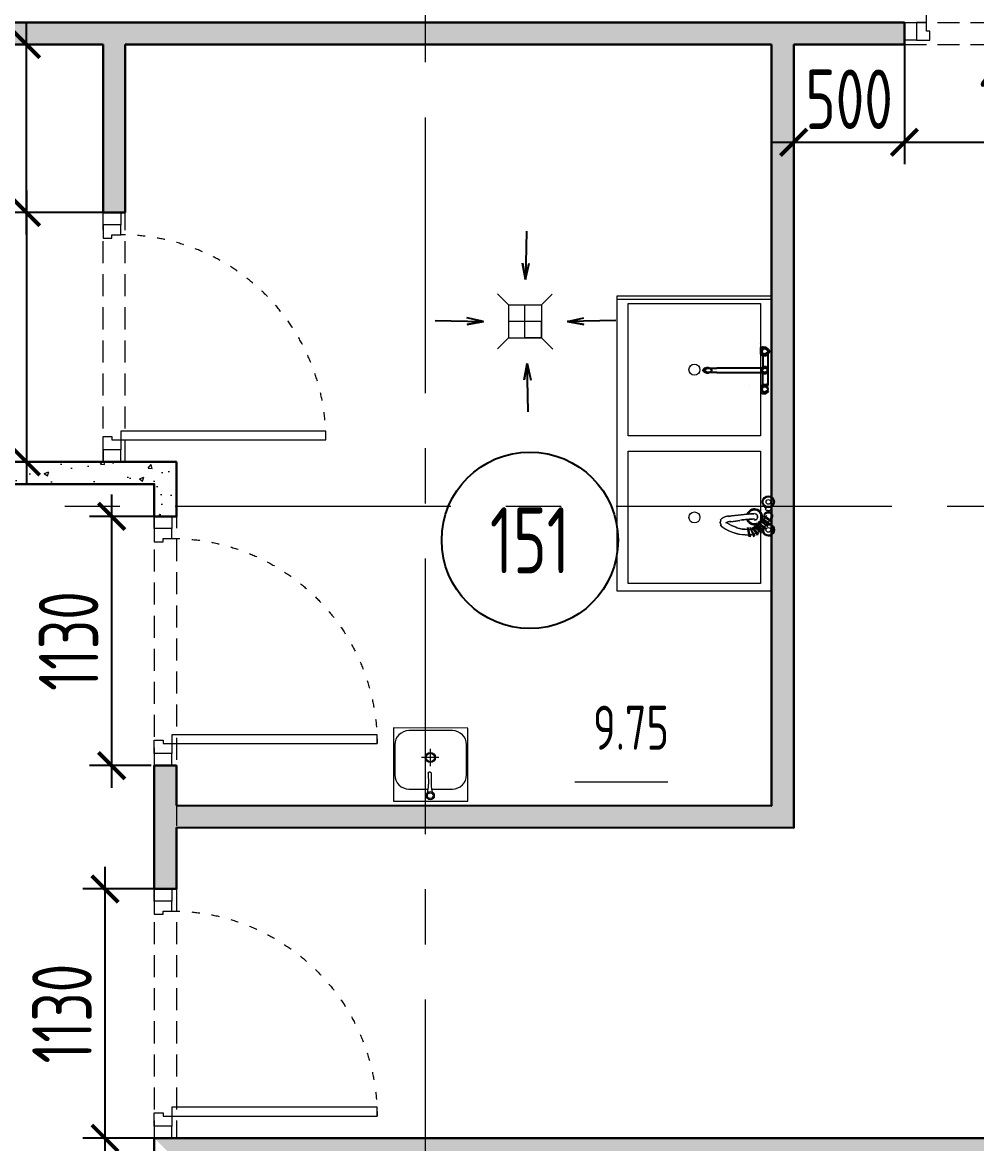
# Model space of a CAD drawing. Header units: millimetres. Extents: x -360149 to 9420325, y 0 to 292181.
# Drawn here: x -211060 to -206734, y 109710 to 114794 of the extents above; entities that cross this region are included whole.
import ezdxf
from ezdxf import colors
from ezdxf.entities.mleader import LeaderData, LeaderLine
from ezdxf.enums import TextEntityAlignment as Align
from ezdxf.math import Vec2, Vec3

# ---------------------------------------------------------------- set-up
doc = ezdxf.new("R2010")
doc.units = ezdxf.units.MM
doc.header["$MEASUREMENT"] = 0
for name, pattern in [('ACAD_ISO03W100', [30, 12, -18]), ('ADSK_Штриховая_ш2 п1', [3, 2, -1]), ('CENTER', [2, 1.25, -0.25, 0.25, -0.25])]:
    doc.linetypes.add(name, pattern=pattern)
doc.layers.get('0').update_dxf_attribs({"color": 250, "lineweight": 9})
for name, color, linetype, lineweight in [('_АР ТЕКСТ', 250, 'Continuous', 25), ('АР_Двери', 5, 'Continuous', 18), ('АР_Маркер экспликации', 239, 'Continuous', 13), ('АР_Номер помещения', 1, 'Continuous', 25), ('АР_Оси', 193, 'Continuous', 9), ('АР_Отметки', 250, 'Continuous', 15), ('АР_Перегородки газоблок', 165, 'Continuous', 30), ('АР_Перегородки газоблок_Штрих', 165, 'Continuous', 5), ('АР_Помещения_площадь', 19, 'Continuous', 9), ('АР_Размеры дверей', 15, 'Continuous', 0), ('АР_тонкая линия', 250, 'Continuous', 0), ('ТХ_пищеблок', 30, 'Continuous', 20)]:
    doc.layers.add(name, color=color, linetype=linetype, lineweight=lineweight)
doc.layers.add('ТХ_ВК_оборуд.ТХ', color=250, linetype='Continuous')
doc.layers.add('ТХ_ВК_трапы', color=5, linetype='Continuous')
doc.styles.add('ISOCPEUR', font='isocpeur.ttf', dxfattribs={"width": 0.7})
doc.styles.get("Standard").update_dxf_attribs({"font": 'isocpeur.ttf'})
doc.dimstyles.new('R_100', dxfattribs={"dimtxt": 270, "dimasz": 120, "dimexe": 100, "dimexo": 0, "dimgap": 60, "dimtad": 1, "dimdec": 0, "dimrnd": 5, "dimzin": 0, "dimdsep": 46, "dimtxsty": 'ISOCPEUR', "dimblk": 'ARCHTICK', "dimcen": 0, "dimdle": 100, "dimclrd": 256, "dimclre": 256, "dimclrt": 256, "dimadec": 0, "dimazin": 0, "dimtfac": 2, "dimtdec": 0, "dimtofl": 0, "dimtmove": 1, "dimatfit": 3, "dimfxl": 1, "dimtvp": 3, "dimtolj": 1, "dimtzin": 0, "dimarcsym": 0})
pattern_1 = [(50, (0, 0), (215.17805, -18.82564), [22.5, -247.5]), (355, (0, 0), (-41.6254, 225.65764), [18, -198]), (100.45144, (17.93, -1.57), (173.55265, 206.832), [19.12206, -210.34263]), (46.1842, (0, 60), (320.1724, -49.65578), [33.75, -371.25]), (96.63564, (26.68, 55.86), (280.3986, 292.2356), [28.6831, -315.51413]), (351.18416, (0, 60), (280.3986, 292.2356), [27, -297]), (21, (30, 45), (179.07212, -120.78567), [22.5, -247.5]), (326, (30, 45), (72.9946, 217.54501), [18, -198]), (71.45144, (44.92, 34.93), (252.06671, 96.75935), [19.12206, -210.34263]), (37.5, (0, 0), (3.647957, 99.868156), [0, -195.6, 0, -201, 0, -198.75]), (7.5, (0, 0), (78.92086, 118.323514), [0, -114.6, 0, -191.1, 0, -75.75]), (327.5, (-66.9, 0), (160.14673, -6.766462), [0, -75, 0, -234, 0, -310.5]), (317.5, (-96.9, 0), (174.95585, 30.031495), [0, -97.5, 0, -155.4, 0, -220.5])]

# ---------------------------------------------------------------- blocks, each defined once
blk = doc.blocks.new('*U1267')
for points in [[(0, 0), (0, -80), (55, -80), (55, 0), (0, 0)], [(55, -80), (55, 0), (115, 0), (115, -40), (100, -40), (100, -80), (55, -80)], [(1075, -80), (1075, 0), (1015, 0), (1015, -40), (1030, -40), (1030, -80), (1075, -80)], [(1130, 0), (1130, -80), (1075, -80), (1075, 0), (1130, 0)]]:
    blk.add_lwpolyline(points)
blk.add_lwpolyline([(100, -80), (100, -1010), (140, -1010), (140, -80)], close=True)
at = {"linetype": 'ACAD_ISO03W100', "ltscale": 3}
blk.add_arc((100, -80), 930, 270, 0, dxfattribs=at)
blk = doc.blocks.new('*U1084')
for points in [[(-55, -80), (-55, 0), (-115, 0), (-115, -40), (-100, -40), (-100, -80), (-55, -80)], [(0, 0), (0, -80), (-55, -80), (-55, 0), (0, 0)], [(-1130, 0), (-1130, -80), (-1075, -80), (-1075, 0), (-1130, 0)], [(-1075, -80), (-1075, 0), (-1015, 0), (-1015, -40), (-1030, -40), (-1030, -80), (-1075, -80)]]:
    blk.add_lwpolyline(points)
blk.add_lwpolyline([(-100, -80), (-100, -1010), (-140, -1010), (-140, -80)], close=True)
at = {"linetype": 'ACAD_ISO03W100', "ltscale": 3}
blk.add_arc((-100, -80), 930, 180, 270, dxfattribs=at)
blk = doc.blocks.new('*U13')
blk.add_lwpolyline([(100, 80), (100, 1010), (140, 1010), (140, 80)], close=True)
for points in [[(0, 0), (0, 80), (55, 80), (55, 0), (0, 0)], [(55, 80), (55, 0), (115, 0), (115, 40), (100, 40), (100, 80), (55, 80)], [(1075, 80), (1075, 0), (1015, 0), (1015, 40), (1030, 40), (1030, 80), (1075, 80)], [(1130, 0), (1130, 80), (1075, 80), (1075, 0), (1130, 0)]]:
    blk.add_lwpolyline(points)
at = {"linetype": 'ACAD_ISO03W100', "ltscale": 3}
blk.add_arc((100, 80), 930, 0, 90, dxfattribs=at)
blk = doc.blocks.new('*U57')
at = {"layer": 'АР_Номер помещения', "color": 7}
blk.add_circle((771, -3079.4), 400, dxfattribs=at)
at = {"layer": 'АР_Помещения_площадь', "color": 7}
blk.add_line((1396.8, -4175.9), (974.4, -4175.9), dxfattribs=at)
at = {"color": 7, "style": 'ISOCPEUR', "width": 0.7, "flags": 1}
blk.add_attdef('КАТЕГОРИЯ', (-499.2, -2092.2), '', height=250, dxfattribs=at)
at = {"layer": 'АР_Номер помещения', "color": 7, "style": 'ISOCPEUR', "width": 0.7}
blk.add_attdef('НОМЕР_ПОМЕЩЕНИЯ', text='', height=300, dxfattribs=at).set_placement((771, -3079.4), align=Align.MIDDLE_CENTER)
at = {"layer": 'АР_Помещения_площадь', "color": 7, "lineweight": 30, "width": 0.7, "flags": 104}
blk.add_attdef('ИМЯ_ПОМЕЩЕНИЯ', text='', height=100, dxfattribs=at).set_placement((157.6, 1217.1), align=Align.MIDDLE_CENTER)
at = {"layer": 'АР_Помещения_площадь', "color": 7, "style": 'ISOCPEUR', "width": 0.7}
blk.add_attdef('ПЛОЩАДЬ_ПОМЕЩЕНИЯ', text='', height=200, dxfattribs=at).set_placement((1401.7, -3929.4), align=Align.MIDDLE_RIGHT)
blk = doc.blocks.new('_ArchTick')
at = {"color": 0, "linetype": 'ByBlock', "const_width": 0.15}
blk.add_lwpolyline([(-0.5, -0.5), (0.5, 0.5)], dxfattribs=at)
blk = doc.blocks.new('*D773')
at = {"layer": 'АР_Размеры дверей', "lineweight": -2, "ltscale": 100, "transparency": 16777216}
for p, q in [((-210655.5, 112653.9), (-210655.5, 111323.9)), ((-210461.8, 112553.9), (-210755.5, 112553.9)), ((-210476.8, 111423.9), (-210755.5, 111423.9))]:
    blk.add_line(p, q, dxfattribs=at)
at = {"layer": 'АР_Размеры дверей', "lineweight": -2, "ltscale": 100, "transparency": 16777216, "xscale": 120, "yscale": 120, "zscale": 120}
for p, rotation in [((-210655.5, 112553.9), 90), ((-210655.5, 111423.9), 270)]:
    blk.add_blockref('_ArchTick', p, dxfattribs=dict(at, rotation=rotation))
at = {"layer": 'АР_Размеры дверей', "ltscale": 100, "transparency": 16777216, "insert": (-210850.5, 111988.9), "char_height": 270, "attachment_point": 5, "rotation": 90, "style": 'ISOCPEUR'}
blk.add_mtext('\\A1;1130', dxfattribs=at)
blk = doc.blocks.new('*D774')
at = {"layer": 'АР_Размеры дверей', "lineweight": -2, "ltscale": 100, "transparency": 16777216}
for p, q in [((-210685.5, 110964.7), (-210685.5, 109634.7)), ((-210461.8, 110864.7), (-210785.5, 110864.7)), ((-210461.8, 109734.7), (-210785.5, 109734.7))]:
    blk.add_line(p, q, dxfattribs=at)
at = {"layer": 'АР_Размеры дверей', "lineweight": -2, "ltscale": 100, "transparency": 16777216, "xscale": 120, "yscale": 120, "zscale": 120}
for p, rotation in [((-210685.5, 110864.7), 90), ((-210685.5, 109734.7), 270)]:
    blk.add_blockref('_ArchTick', p, dxfattribs=dict(at, rotation=rotation))
at = {"layer": 'АР_Размеры дверей', "ltscale": 100, "transparency": 16777216, "insert": (-210880.5, 110299.7), "char_height": 270, "attachment_point": 5, "rotation": 90, "style": 'ISOCPEUR'}
blk.add_mtext('\\A1;1130', dxfattribs=at)
blk = doc.blocks.new('_DotSmall')
at = {"color": 0, "linetype": 'ByBlock', "const_width": 0.5}
blk.add_lwpolyline([(-0.0625, 0, 1), (0.0625, 0, 1)], format="xyb", close=True, dxfattribs=at)
blk = doc.blocks.new('*D1110')
at = {"layer": 'АР_Размеры дверей', "lineweight": -2, "ltscale": 100, "transparency": 16777216}
for p, q in [((-207060.8, 114713.8), (-207060.8, 114150.4)), ((-205930.8, 114672.3), (-205930.8, 114150.4)), ((-207160.8, 114250.4), (-205830.8, 114250.4))]:
    blk.add_line(p, q, dxfattribs=at)
at = {"layer": 'АР_Размеры дверей', "lineweight": -2, "ltscale": 100, "transparency": 16777216, "xscale": 120, "yscale": 120, "zscale": 120, "rotation": 180}
blk.add_blockref('_ArchTick', (-207060.8, 114250.4), dxfattribs=at)
at = {"layer": 'АР_Размеры дверей', "lineweight": -2, "ltscale": 100, "transparency": 16777216, "xscale": 120, "yscale": 120, "zscale": 120}
blk.add_blockref('_ArchTick', (-205930.8, 114250.4), dxfattribs=at)
at = {"layer": 'АР_Размеры дверей', "ltscale": 100, "transparency": 16777216, "insert": (-206495.8, 114445.4), "char_height": 270, "attachment_point": 5, "style": 'ISOCPEUR'}
blk.add_mtext('\\A1;1130', dxfattribs=at)
blk = doc.blocks.new('Трап ТХ')
at = {"layer": 'ТХ_ВК_трапы', "color": 5, "lineweight": 0}
for p, q in [((305243.2, -196674.3), (305292.9, -196724.5)), ((305491.2, -196675.5), (305442.2, -196724.5)), ((305292.9, -196724.5), (305292.9, -196874.5)), ((305292.9, -196724.5), (305442.2, -196724.5)), ((305367.6, -196874.5), (305367.6, -196724.5)), ((305442.2, -196724.5), (305442.2, -196874.5)), ((305442.2, -196799.5), (305292.9, -196799.5)), ((305442.2, -196874.5), (305442.2, -196799.5)), ((305243.2, -196924.3), (305292.9, -196874.5)), ((305292.9, -196874.5), (305442.2, -196874.5)), ((305442.2, -196874.5), (305367.6, -196874.5)), ((305493.2, -196925.5), (305442.2, -196874.5))]:
    blk.add_line(p, q, dxfattribs=at)
blk = doc.blocks.new('*D1350')
at = {"layer": 'АР_Размеры дверей', "lineweight": -2, "ltscale": 100, "transparency": 16777216}
for p, q in [((-211041.5, 114032.2), (-211041.5, 112700.7)), ((-210693.8, 113932.2), (-211141.5, 113932.2)), ((-210693.8, 112800.7), (-211141.5, 112800.7))]:
    blk.add_line(p, q, dxfattribs=at)
at = {"layer": 'АР_Размеры дверей', "lineweight": -2, "ltscale": 100, "transparency": 16777216, "xscale": 120, "yscale": 120, "zscale": 120}
for p, rotation in [((-211041.5, 113932.2), 90), ((-211041.5, 112800.7), 270)]:
    blk.add_blockref('_ArchTick', p, dxfattribs=dict(at, rotation=rotation))
at = {"layer": 'АР_Размеры дверей', "ltscale": 100, "transparency": 16777216, "insert": (-211236.5, 113366.4), "char_height": 270, "attachment_point": 5, "rotation": 90, "style": 'ISOCPEUR'}
blk.add_mtext('\\A1;1130', dxfattribs=at)
blk = doc.blocks.new('*D1351')
at = {"layer": 'АР_Размеры дверей', "lineweight": -2, "ltscale": 100, "transparency": 16777216}
for p, q in [((-211041.5, 113832.2), (-211041.5, 114793.8)), ((-210693.8, 114693.8), (-211141.5, 114693.8)), ((-210693.8, 113932.2), (-211141.5, 113932.2))]:
    blk.add_line(p, q, dxfattribs=at)
at = {"layer": 'АР_Размеры дверей', "lineweight": -2, "ltscale": 100, "transparency": 16777216, "xscale": 120, "yscale": 120, "zscale": 120}
for p, rotation in [((-211041.5, 114693.8), 90), ((-211041.5, 113932.2), 270)]:
    blk.add_blockref('_ArchTick', p, dxfattribs=dict(at, rotation=rotation))
at = {"layer": 'АР_Размеры дверей', "ltscale": 100, "transparency": 16777216, "insert": (-211236.5, 114313), "char_height": 270, "attachment_point": 5, "rotation": 90, "style": 'ISOCPEUR'}
blk.add_mtext('\\A1;760', dxfattribs=at)
blk = doc.blocks.new('*D1355')
at = {"layer": 'АР_Размеры дверей', "lineweight": -2, "ltscale": 100, "transparency": 16777216}
for p, q in [((-207562.8, 114693.8), (-207562.8, 114150.4)), ((-207060.8, 114693.8), (-207060.8, 114150.4)), ((-207662.8, 114250.4), (-206960.8, 114250.4))]:
    blk.add_line(p, q, dxfattribs=at)
at = {"layer": 'АР_Размеры дверей', "lineweight": -2, "ltscale": 100, "transparency": 16777216, "xscale": 120, "yscale": 120, "zscale": 120, "rotation": 180}
blk.add_blockref('_ArchTick', (-207562.8, 114250.4), dxfattribs=at)
at = {"layer": 'АР_Размеры дверей', "lineweight": -2, "ltscale": 100, "transparency": 16777216, "xscale": 120, "yscale": 120, "zscale": 120}
blk.add_blockref('_ArchTick', (-207060.8, 114250.4), dxfattribs=at)
at = {"layer": 'АР_Размеры дверей', "ltscale": 100, "transparency": 16777216, "insert": (-207311.8, 114445.4), "char_height": 270, "attachment_point": 5, "style": 'ISOCPEUR'}
blk.add_mtext('\\A1;500', dxfattribs=at)
blk = doc.blocks.new('A$C985b353d')
at = {"layer": 'ТХ_ВК_трапы', "ltscale": 100}
for p, q in [((6.4, 408.7), (2.2, 189.2)), ((2.2, 189.2), (-11.2, 263.5)), ((-11.2, 263.5), (2.2, 189.2)), ((2.2, 189.2), (19.8, 264.3)), ((-407.4, 3.3), (-187.9, -0.9)), ((-187.9, -0.9), (-263, 16.7)), ((192.3, -0.9), (267.4, 16.7)), ((411.8, 3.3), (192.3, -0.9)), ((-187.9, -0.9), (-262.2, -14.3)), ((-262.2, -14.3), (-187.9, -0.9)), ((192.3, -0.9), (266.6, -14.3)), ((266.6, -14.3), (192.3, -0.9)), ((9.7, -190.8), (-3.8, -265.2)), ((-3.8, -265.2), (9.7, -190.8)), ((13.8, -410.3), (9.7, -190.8)), ((9.7, -190.8), (27.3, -265.9))]:
    blk.add_line(p, q, dxfattribs=at)

msp = doc.modelspace()

# ---------------------------------------------------------------- hatches: boundary and pattern name
at = {"layer": 'АР_Перегородки газоблок_Штрих', "ltscale": 100}
h = msp.add_hatch(dxfattribs=at)
h.set_pattern_fill('AR-CONC', color=256, scale=30)
h.set_pattern_definition(pattern_1)
h.paths.add_polyline_path([(-207562.83, 114693.78), (-207060.85, 114693.78), (-207060.85, 114793.78), (-211555.35, 114793.78), (-211555.35, 114693.78), (-210693.83, 114693.78), (-210693.83, 113930.68), (-210593.83, 113930.68), (-210593.83, 114693.78), (-207662.83, 114693.78), (-207662.83, 111241.91), (-210361.84, 111243.15), (-210361.84, 111423.89), (-210461.84, 111423.89), (-210461.84, 110864.71), (-210361.84, 110864.71), (-210361.84, 111143.15), (-207562.83, 111141.53)])
h = msp.add_hatch(dxfattribs=at)
h.set_pattern_fill('AR-CONC', color=256, scale=30)
h.set_pattern_definition(pattern_1)
h.paths.add_polyline_path([(-210361.84, 112800.68), (-212033.92, 112800.68), (-212033.92, 112700.68), (-210461.84, 112700.68), (-210461.84, 112553.89), (-210361.84, 112553.89)])
h = msp.add_hatch(dxfattribs=at)
h.set_pattern_fill('AR-CONC', color=256, scale=30)
h.set_pattern_definition(pattern_1)
h.paths.add_polyline_path([(-210461.84, 109734.71), (-210361.84, 109634.71)], flags=17)
h.paths.add_polyline_path([(-201173.39, 109734.71), (-201293.39, 109734.71), (-210461.84, 109734.71), (-210361.84, 109634.71), (-202922.38, 109634.71), (-202922.38, 109061.23), (-202922.38, 108895.28), (-200153.92, 108895.28), (-200153.92, 106920.63), (-203133.86, 106920.63), (-203133.86, 104807.67), (-203241.85, 104807.72), (-203241.88, 104707.72), (-203033.92, 104707.67), (-203033.92, 106800.68), (-200033.92, 106800.68), (-200033.92, 110700.94), (-201173.39, 110702.54), (-201293.39, 110702.54), (-201293.39, 109734.71), (-201173.39, 109734.71), (-201173.39, 110062.09), (-201173.39, 110581.1), (-201173.39, 110582.54), (-200153.92, 110581.1), (-200153.92, 109015.28), (-201173.39, 109015.28)])
h.paths.add_polyline_path([(-201293.39, 109634.71), (-201293.39, 109014.71), (-202822.38, 109014.71), (-202822.38, 109634.71)], flags=16)
h.paths.add_polyline_path([(-202969.99, 109634.71), (-202849.5, 109634.71)], flags=17)

# ---------------------------------------------------------------- linework, layer by layer
at = {"layer": 'АР_Оси', "linetype": 'CENTER', "ltscale": 1000}
for p, q in [((-209233.92, 134363.15), (-209233.92, 78630.8)), ((-224367.61, 112600.68), (-141189.21, 112600.68))]:
    msp.add_line(p, q, dxfattribs=at)
at = {"layer": 'АР_Перегородки газоблок', "ltscale": 100}
for points in [[(-211555.35, 114793.78), (-207060.85, 114793.78)], [(-207060.85, 114793.78), (-207060.85, 114693.78)], [(-211555.35, 114693.78), (-210693.83, 114693.78)], [(-210693.83, 114693.78), (-210693.83, 113932.18)], [(-210593.83, 114693.78), (-210593.83, 113932.18)], [(-210593.83, 114693.78), (-207662.83, 114693.78)], [(-210361.84, 111243.15), (-207662.83, 111241.91), (-207662.83, 114693.78)], [(-210361.84, 111143.15), (-207562.83, 111141.86), (-207562.83, 114693.78)], [(-207562.83, 114693.78), (-207060.85, 114693.78)], [(-210593.83, 113932.18), (-210693.83, 113932.18)], [(-212033.92, 112800.68), (-210361.84, 112800.68), (-210361.84, 112553.89), (-210461.84, 112553.89)], [(-212033.92, 112700.68), (-210461.84, 112700.68), (-210461.84, 112553.89)], [(-210461.84, 111423.89), (-210461.84, 110864.71)], [(-210361.84, 111243.15), (-210361.84, 111423.89), (-210461.84, 111423.89)], [(-210361.84, 110864.71), (-210361.84, 111143.15)], [(-210361.84, 110864.71), (-210461.84, 110864.71)], [(-210461.84, 109734.71), (-201293.39, 109734.71)], [(-210461.84, 109734.71), (-210461.84, 106818.86)]]:
    msp.add_lwpolyline(points, dxfattribs=at)
at = {"layer": 'АР_тонкая линия', "linetype": 'ADSK_Штриховая_ш2 п1', "ltscale": 50}
for p, q in [((-207060.93, 114793.78), (-205930.9, 114793.54)), ((-207060.85, 114693.78), (-205930.85, 114693.3)), ((-210694.07, 112802.15), (-210693.83, 113932.18)), ((-210594.31, 112802.18), (-210593.83, 113932.18))]:
    msp.add_line(p, q, dxfattribs=at)
for points in [[(-210361.84, 112600.68), (-210361.84, 110900.68)], [(-210461.84, 112553.89), (-210461.84, 110853.89)], [(-210461.84, 110864.71), (-210461.84, 109734.71)], [(-210361.84, 110864.71), (-210361.84, 109734.71)]]:
    msp.add_lwpolyline(points, dxfattribs=at)
at = {"layer": 'ТХ_пищеблок', "color": 132}
for p, q in [((-208362.83, 112214.3), (-208362.83, 113554.3)), ((-208362.83, 113554.3), (-207662.83, 113554.3)), ((-208312.83, 112919.3), (-208312.83, 113519.3)), ((-208312.83, 113519.3), (-207712.83, 113519.3)), ((-207712.83, 113519.3), (-207712.83, 112919.3)), ((-207712.83, 112919.3), (-208312.83, 112919.3)), ((-208312.83, 112249.3), (-208312.83, 112849.3)), ((-208312.83, 112849.3), (-207712.83, 112849.3)), ((-207712.83, 112849.3), (-207712.83, 112249.3)), ((-207712.83, 112249.3), (-208312.83, 112249.3)), ((-207662.83, 112214.3), (-208362.83, 112214.3)), ((-209377.31, 111594.8), (-209377.62, 111262.8)), ((-209040.31, 111594.49), (-209377.31, 111594.8)), ((-209040.62, 111262.49), (-209040.31, 111594.49)), ((-209110.32, 111582.55), (-209307.32, 111582.74)), ((-209371.38, 111518.8), (-209371.51, 111381.8)), ((-209210.46, 111499.51), (-209210.45, 111421.2)), ((-209046.51, 111381.49), (-209046.38, 111518.49)), ((-209171.76, 111460.69), (-209250.08, 111460.69)), ((-209220.01, 111390.26), (-209219.74, 111391.23)), ((-209220.01, 111390.26), (-209219.74, 111391.23)), ((-209220.01, 111390.26), (-209218.72, 111339.87)), ((-209220.01, 111390.26), (-209218.72, 111339.87)), ((-209219.74, 111391.23), (-209219.29, 111392.14)), ((-209219.3, 111392.14), (-209218.64, 111393.02)), ((-209218.64, 111393.02), (-209217.87, 111393.74)), ((-209218.64, 111393.02), (-209217.87, 111393.74)), ((-209217.87, 111393.74), (-209216.97, 111394.34)), ((-209217.87, 111393.74), (-209216.97, 111394.34)), ((-209217.14, 111394.47), (-209216.61, 111394.82)), ((-209216.97, 111394.34), (-209215.95, 111394.79)), ((-209216.97, 111394.34), (-209215.95, 111394.79)), ((-209216.61, 111394.82), (-209215.84, 111395.16)), ((-209216.34, 111394.83), (-209215.27, 111395.11)), ((-209216.34, 111394.83), (-209215.27, 111395.11)), ((-209215.84, 111395.16), (-209215.03, 111395.38)), ((-209215.27, 111395.11), (-209214.17, 111395.23)), ((-209215.27, 111395.11), (-209214.17, 111395.23)), ((-209215.03, 111395.38), (-209214.18, 111395.47)), ((-209214.18, 111395.47), (-209213.32, 111395.43)), ((-209214.17, 111395.23), (-209213.06, 111395.18)), ((-209214.17, 111395.23), (-209213.06, 111395.18)), ((-209213.32, 111395.43), (-209212.49, 111395.26)), ((-209213.06, 111395.18), (-209211.99, 111394.95)), ((-209213.06, 111395.18), (-209211.99, 111394.95)), ((-209212.49, 111395.26), (-209211.71, 111394.96)), ((-209211.71, 111394.96), (-209211.16, 111394.64)), ((-209211.6, 111394.92), (-209210.56, 111394.52)), ((-209211.6, 111394.92), (-209210.56, 111394.52)), ((-209210.56, 111394.52), (-209209.63, 111393.97)), ((-209210.56, 111394.52), (-209209.63, 111393.97)), ((-209209.63, 111393.97), (-209208.82, 111393.29)), ((-209209.63, 111393.97), (-209208.82, 111393.29)), ((-209208.82, 111393.29), (-209208.12, 111392.45)), ((-209208.12, 111392.45), (-209207.62, 111391.56)), ((-209208.12, 111392.45), (-209207.62, 111391.56)), ((-209207.62, 111391.56), (-209207.3, 111390.61)), ((-209207.62, 111391.56), (-209207.3, 111390.61)), ((-209207.3, 111390.61), (-209205.93, 111341.22)), ((-209219.29, 111328.46), (-209218.72, 111339.87)), ((-209205.94, 111341.28), (-209205.93, 111341.22)), ((-209205.93, 111341.22), (-209205.8, 111340.23)), ((-209205.93, 111341.22), (-209205.8, 111340.23)), ((-209204.6, 111328.86), (-209205.8, 111340.22)), ((-209307.57, 111317.74), (-209220.28, 111317.66)), ((-209223.63, 111300.35), (-209222.29, 111303.74)), ((-209222.32, 111303.59), (-209221.19, 111309.54)), ((-209221.19, 111309.54), (-209220.29, 111317.55)), ((-209220.29, 111317.47), (-209219.29, 111328.46)), ((-209203.32, 111318.54), (-209204.6, 111328.86)), ((-209201.98, 111310.67), (-209203.33, 111318.62)), ((-209203.16, 111317.64), (-209110.57, 111317.55)), ((-209200.52, 111304.8), (-209201.98, 111310.67)), ((-209199.03, 111301.63), (-209200.56, 111304.94)), ((-209199.03, 111301.63), (-209200.56, 111304.94)), ((-209040.62, 111260.91), (-209377.62, 111261.22))]:
    msp.add_line(p, q, dxfattribs=at)
at = {"layer": 'ТХ_пищеблок'}
msp.add_line((-208362.83, 113538.77), (-207662.83, 113538.77), dxfattribs=at)
at = {"layer": 'ТХ_пищеблок', "color": 132, "linetype": 'ByBlock', "lineweight": -2, "ltscale": 100}
for p, q in [((-207712.59, 113289.58), (-207711.7, 113319.58)), ((-207712.59, 113289.58), (-207711.7, 113319.58)), ((-207711.7, 113319.58), (-207702.71, 113322.62)), ((-207711.7, 113319.58), (-207702.71, 113322.62)), ((-207708.66, 113307.59), (-207698.69, 113317.63)), ((-207708.66, 113307.59), (-207698.69, 113317.63)), ((-207678.65, 113306.7), (-207702.71, 113322.62)), ((-207702.71, 113322.62), (-207689.71, 113321.66)), ((-207678.65, 113306.7), (-207702.71, 113322.62)), ((-207688.69, 113317.67), (-207698.69, 113317.63)), ((-207688.69, 113317.67), (-207698.69, 113317.63)), ((-207676.67, 113310.71), (-207689.71, 113321.66)), ((-207676.67, 113310.71), (-207689.71, 113321.66)), ((-207688.69, 113317.67), (-207679.66, 113307.7)), ((-207688.69, 113317.67), (-207679.66, 113307.7)), ((-207702.56, 113281.62), (-207712.59, 113289.58)), ((-207702.56, 113281.62), (-207712.59, 113289.58)), ((-207708.61, 113295.59), (-207708.66, 113307.59)), ((-207708.61, 113295.59), (-207708.66, 113307.59)), ((-207698.58, 113285.63), (-207708.61, 113295.59)), ((-207698.58, 113285.63), (-207708.61, 113295.59)), ((-207699.58, 113284.63), (-207702.56, 113281.62)), ((-207699.58, 113284.63), (-207702.56, 113281.62)), ((-207702.56, 113281.62), (-207699.57, 113282.63)), ((-207702.56, 113281.62), (-207699.57, 113282.63)), ((-207702.24, 113281.72), (-207702.19, 113226.61)), ((-207699.58, 113284.63), (-207679.63, 113298.7)), ((-207699.58, 113284.63), (-207679.63, 113298.7)), ((-207690.57, 113282.66), (-207699.58, 113284.63)), ((-207690.57, 113282.66), (-207699.58, 113284.63)), ((-207688.56, 113281.67), (-207699.57, 113282.63)), ((-207688.56, 113281.67), (-207699.57, 113282.63)), ((-207688.58, 113285.67), (-207698.58, 113285.63)), ((-207688.58, 113285.67), (-207698.58, 113285.63)), ((-207681.59, 113287.69), (-207690.57, 113282.66)), ((-207681.59, 113287.69), (-207690.57, 113282.66)), ((-207679.62, 113295.7), (-207688.58, 113285.67)), ((-207679.62, 113295.7), (-207688.58, 113285.67)), ((-207679.58, 113285.7), (-207688.56, 113281.67)), ((-207679.58, 113285.7), (-207688.56, 113281.67)), ((-207679.63, 113298.7), (-207681.59, 113287.69)), ((-207679.63, 113298.7), (-207681.59, 113287.69)), ((-207676.67, 113310.71), (-207679.66, 113308.7)), ((-207676.67, 113310.71), (-207679.66, 113308.7)), ((-207679.66, 113308.7), (-207678.65, 113306.7)), ((-207679.66, 113308.7), (-207678.65, 113306.7)), ((-207679.66, 113307.7), (-207679.62, 113295.7)), ((-207679.66, 113307.7), (-207679.62, 113295.7)), ((-207677.63, 113299.71), (-207679.63, 113298.7)), ((-207677.63, 113299.71), (-207679.63, 113298.7)), ((-207679.58, 113285.7), (-207675.62, 113296.71)), ((-207679.58, 113285.7), (-207675.62, 113296.71)), ((-207679.58, 113285.7), (-207679.46, 113147.56)), ((-207677.63, 113299.71), (-207678.65, 113306.7)), ((-207677.63, 113299.71), (-207678.65, 113306.7)), ((-207676.67, 113310.71), (-207672.65, 113305.72)), ((-207676.67, 113310.71), (-207672.65, 113305.72)), ((-207672.65, 113305.72), (-207675.62, 113296.71)), ((-207672.65, 113305.72), (-207675.62, 113296.71)), ((-207973.22, 113218.37), (-207967.23, 113225.37)), ((-207973.22, 113214.37), (-207973.22, 113218.37)), ((-207967.21, 113207.38), (-207973.22, 113214.37)), ((-207967.23, 113225.37), (-207957.23, 113229.38)), ((-207967.23, 113219.37), (-207955.23, 113226.39)), ((-207967.22, 113213.37), (-207967.23, 113219.37)), ((-207955.21, 113206.39), (-207967.22, 113213.37)), ((-207957.23, 113229.38), (-207951.23, 113229.39)), ((-207955.23, 113226.39), (-207911.23, 113226.42)), ((-207951.23, 113229.39), (-207941.23, 113225.4)), ((-207941.23, 113225.4), (-207935.22, 113218.4)), ((-207935.22, 113214.4), (-207941.21, 113207.4)), ((-207935.22, 113218.4), (-207935.22, 113214.4)), ((-207702.19, 113226.61), (-207911.23, 113226.42)), ((-207705.32, 113222.61), (-207705.34, 113210.61)), ((-207705.32, 113222.61), (-207705.34, 113210.61)), ((-207705.34, 113211.61), (-207698.35, 113204.59)), ((-207705.34, 113211.61), (-207698.35, 113204.59)), ((-207705.34, 113210.61), (-207698.36, 113201.59)), ((-207705.34, 113210.61), (-207698.36, 113201.59)), ((-207698.3, 113231.59), (-207705.32, 113222.61)), ((-207698.3, 113231.59), (-207705.32, 113222.61)), ((-207698.31, 113228.59), (-207705.32, 113221.61)), ((-207698.31, 113228.59), (-207705.32, 113221.61)), ((-207696.14, 113226.57), (-207705.32, 113219.54)), ((-207696.13, 113206.52), (-207705.32, 113213.54)), ((-207687.31, 113228.57), (-207698.31, 113228.59)), ((-207687.31, 113228.57), (-207698.31, 113228.59)), ((-207688.3, 113231.57), (-207698.3, 113231.59)), ((-207688.3, 113231.57), (-207698.3, 113231.59)), ((-207690.31, 113226.58), (-207696.14, 113226.57)), ((-207690.35, 113206.58), (-207680.34, 113213.56)), ((-207690.35, 113206.58), (-207680.34, 113213.56)), ((-207680.32, 113219.56), (-207690.31, 113226.58)), ((-207680.32, 113219.56), (-207690.31, 113226.58)), ((-207688.36, 113201.57), (-207681.34, 113210.56)), ((-207688.36, 113201.57), (-207681.34, 113210.56)), ((-207681.32, 113222.56), (-207688.3, 113231.57)), ((-207681.32, 113222.56), (-207688.3, 113231.57)), ((-207687.35, 113204.57), (-207680.34, 113211.56)), ((-207687.35, 113204.57), (-207680.34, 113211.56)), ((-207680.32, 113221.56), (-207687.31, 113228.57)), ((-207680.32, 113221.56), (-207687.31, 113228.57)), ((-207681.34, 113210.56), (-207681.32, 113222.56)), ((-207681.34, 113210.56), (-207681.32, 113222.56)), ((-207680.34, 113211.56), (-207680.32, 113221.56)), ((-207680.34, 113211.56), (-207680.32, 113221.56)), ((-207957.21, 113203.38), (-207967.21, 113207.38)), ((-207951.21, 113203.39), (-207957.21, 113203.38)), ((-207911.21, 113206.42), (-207955.21, 113206.39)), ((-207941.21, 113207.4), (-207951.21, 113203.39)), ((-207911.21, 113206.42), (-207702.24, 113206.61)), ((-207702.13, 113151.49), (-207702.18, 113206.61)), ((-207698.36, 113201.59), (-207688.36, 113201.57)), ((-207698.36, 113201.59), (-207688.36, 113201.57)), ((-207698.35, 113204.59), (-207687.35, 113204.57)), ((-207698.35, 113204.59), (-207687.35, 113204.57)), ((-207690.29, 113206.52), (-207696.13, 113206.52)), ((-207702.45, 113151.6), (-207712.46, 113143.62)), ((-207702.45, 113151.6), (-207712.46, 113143.62)), ((-207712.46, 113143.62), (-207711.52, 113113.62)), ((-207712.46, 113143.62), (-207711.52, 113113.62)), ((-207711.52, 113113.62), (-207702.53, 113110.6)), ((-207711.52, 113113.62), (-207702.53, 113110.6)), ((-207708.48, 113137.61), (-207708.5, 113125.61)), ((-207708.48, 113137.61), (-207708.5, 113125.61)), ((-207708.5, 113125.61), (-207698.52, 113115.59)), ((-207708.5, 113125.61), (-207698.52, 113115.59)), ((-207698.46, 113147.59), (-207708.48, 113137.61)), ((-207698.46, 113147.59), (-207708.48, 113137.61)), ((-207678.5, 113126.56), (-207702.53, 113110.6)), ((-207678.5, 113126.56), (-207702.53, 113110.6)), ((-207702.53, 113110.6), (-207689.52, 113111.58)), ((-207702.45, 113151.6), (-207699.45, 113150.59)), ((-207699.46, 113148.59), (-207702.45, 113151.6)), ((-207702.45, 113151.6), (-207699.45, 113150.59)), ((-207699.46, 113148.59), (-207702.45, 113151.6)), ((-207690.45, 113150.58), (-207699.46, 113148.59)), ((-207690.45, 113150.58), (-207699.46, 113148.59)), ((-207699.46, 113148.59), (-207679.48, 113134.56)), ((-207699.46, 113148.59), (-207679.48, 113134.56)), ((-207688.45, 113151.57), (-207699.45, 113150.59)), ((-207688.45, 113151.57), (-207699.45, 113150.59)), ((-207688.52, 113115.57), (-207698.52, 113115.59)), ((-207688.52, 113115.57), (-207698.52, 113115.59)), ((-207688.46, 113147.57), (-207698.46, 113147.59)), ((-207688.46, 113147.57), (-207698.46, 113147.59)), ((-207681.46, 113145.56), (-207690.45, 113150.58)), ((-207681.46, 113145.56), (-207690.45, 113150.58)), ((-207676.5, 113122.55), (-207689.52, 113111.58)), ((-207676.5, 113122.55), (-207689.52, 113111.58)), ((-207688.52, 113115.57), (-207679.5, 113125.56)), ((-207688.52, 113115.57), (-207679.5, 113125.56)), ((-207679.48, 113137.56), (-207688.46, 113147.57)), ((-207679.48, 113137.56), (-207688.46, 113147.57)), ((-207679.46, 113147.56), (-207688.45, 113151.57)), ((-207679.46, 113147.56), (-207688.45, 113151.57)), ((-207679.48, 113134.56), (-207681.46, 113145.56)), ((-207679.48, 113134.56), (-207681.46, 113145.56))]:
    msp.add_line(p, q, dxfattribs=at)
at = {"layer": 'ТХ_пищеблок', "color": 132, "lineweight": 0}
for points in [[(-207718.52, 113335.95), (-207718.52, 113335.95)], [(-207764.48, 113147.19), (-207764.48, 113147.19)], [(-207764.48, 113147.19), (-207764.48, 113147.19)], [(-207696.78, 112554.11), (-207696.78, 112554.11)], [(-207696.78, 112554.11), (-207696.78, 112554.11)], [(-207768.71, 112503.33), (-207768.71, 112503.33)], [(-207768.71, 112503.33), (-207768.71, 112503.33)], [(-207760.25, 112503.33), (-207760.25, 112503.33)], [(-207760.25, 112503.33), (-207760.25, 112503.33)], [(-207751.79, 112503.33), (-207751.79, 112503.33)], [(-207751.79, 112503.33), (-207751.79, 112503.33)], [(-207739.09, 112507.56), (-207739.09, 112507.56)], [(-207739.09, 112507.56), (-207739.09, 112507.56)], [(-207730.63, 112516.03), (-207730.63, 112516.03)], [(-207730.63, 112516.03), (-207730.63, 112516.03)], [(-207722.17, 112524.49), (-207722.17, 112524.49)], [(-207722.17, 112524.49), (-207722.17, 112524.49)], [(-207713.71, 112532.95), (-207713.71, 112532.95)], [(-207713.71, 112532.95), (-207713.71, 112532.95)], [(-207705.25, 112545.64), (-207705.25, 112545.64)], [(-207705.25, 112545.64), (-207705.25, 112545.64)], [(-207688.32, 112499.1), (-207688.32, 112499.1)], [(-207688.32, 112499.1), (-207688.32, 112499.1)], [(-207679.86, 112507.56), (-207679.86, 112507.56)], [(-207679.86, 112507.56), (-207679.86, 112507.56)], [(-207764.48, 112461.02), (-207764.48, 112461.02)], [(-207764.48, 112461.02), (-207764.48, 112461.02)], [(-207743.33, 112465.25), (-207743.33, 112465.25)], [(-207743.33, 112465.25), (-207743.33, 112465.25)], [(-207722.17, 112469.48), (-207722.17, 112469.48)], [(-207722.17, 112469.48), (-207722.17, 112469.48)], [(-207709.48, 112477.95), (-207709.48, 112477.95)], [(-207709.48, 112477.95), (-207709.48, 112477.95)], [(-207696.78, 112486.41), (-207696.78, 112486.41)], [(-207696.78, 112486.41), (-207696.78, 112486.41)]]:
    msp.add_lwpolyline(points, dxfattribs=at)
for points in [[(-207688.32, 112587.96), (-207696.78, 112600.65)], [(-207701.01, 112554.11), (-207662.93, 112528.72)], [(-207692.55, 112549.88), (-207684.09, 112558.34), (-207692.55, 112549.88), (-207696.78, 112541.41)], [(-207662.93, 112532.95), (-207696.78, 112558.34)], [(-207772.94, 112503.33), (-207764.48, 112461.02)], [(-207760.25, 112461.02), (-207768.71, 112503.33)], [(-207760.25, 112503.33), (-207743.33, 112461.02), (-207760.25, 112503.33), (-207739.09, 112465.25)], [(-207756.02, 112494.87), (-207751.79, 112494.87), (-207747.56, 112499.1), (-207751.79, 112494.87)], [(-207751.79, 112503.33), (-207726.4, 112469.48)], [(-207722.17, 112473.71), (-207747.56, 112503.33)], [(-207743.33, 112507.56), (-207709.48, 112477.95)], [(-207743.33, 112499.1), (-207739.09, 112499.1), (-207734.86, 112503.33), (-207730.63, 112507.56), (-207726.4, 112507.56), (-207730.63, 112507.56), (-207734.86, 112503.33), (-207739.09, 112499.1)], [(-207709.48, 112482.18), (-207739.09, 112511.79)], [(-207734.86, 112511.79), (-207701.01, 112486.41)], [(-207696.78, 112490.64), (-207730.63, 112516.03)], [(-207688.32, 112499.1), (-207722.17, 112524.49)], [(-207722.17, 112520.26), (-207688.32, 112494.87)], [(-207722.17, 112511.79), (-207722.17, 112516.03), (-207717.94, 112516.03), (-207722.17, 112516.03)], [(-207679.86, 112511.79), (-207713.71, 112537.18)], [(-207713.71, 112532.95), (-207679.86, 112507.56)], [(-207713.71, 112520.26), (-207709.48, 112524.49), (-207709.48, 112528.72), (-207709.48, 112524.49)], [(-207709.48, 112541.41), (-207671.4, 112516.03)], [(-207671.4, 112520.26), (-207705.25, 112545.64)], [(-207705.25, 112528.72), (-207701.01, 112537.18)], [(-207764.48, 112494.87), (-207760.25, 112494.87)]]:
    msp.add_lwpolyline(points, close=True, dxfattribs=at)
for points in [[(-207855.84, 112556.82, 0.0767929), (-207884.55, 112547.05, -0.0767929)], [(-207743.73, 112565.94, 0.0301525), (-207858.13, 112554.13, -0.0301525)], [(-207705.74, 112546.02, 0.9218437), (-207775.23, 112563.63, -0.9218437)], [(-207714.33, 112535.12, 1.1087074), (-207770.99, 112563, -1.1087074)], [(-207741.21, 112537.18, 1.0000493), (-207741.21, 112566.8, -1.0000493)], [(-207670.97, 112538.42, 1.8791485), (-207696.77, 112556.64, -1.8791485)], [(-207668.94, 112539.34, 1.6395732), (-207696.61, 112558.87, -1.6395732)], [(-207693.03, 112587.18, 0.5029621), (-207662.46, 112587.18, -0.5029621)], [(-207885.88, 112546.33, 0.1284458), (-207895.87, 112536.68, -0.1284458)], [(-207893.16, 112536.01, 0.2632025), (-207893.2, 112517.26, -0.2632025)], [(-207849.05, 112531.33, 0.0486418), (-207870.06, 112525.58, -0.0486418)], [(-207866.35, 112524.87, 0.0865616), (-207820.76, 112503.93, -0.0865616)], [(-207806.48, 112535.17, 0.021688), (-207848.17, 112529.52, -0.021688)], [(-207821.78, 112502.43, 0.0734966), (-207771.01, 112494.87, -0.0734966)], [(-207741.21, 112542.39, 0.0085311), (-207804.82, 112537.54, -0.0085311)], [(-207773.4, 112535.95, 0.4231027), (-207724.23, 112520.3, -0.4231027)], [(-207769.26, 112537.16, 0.4137794), (-207726.42, 112523.91, -0.4137794)], [(-207723.52, 112525.65, 0.0758007), (-207716.48, 112532.11, -0.0758007)], [(-207720.54, 112522.56, 0.0712357), (-207713.1, 112529.55, -0.0712357)], [(-207710.81, 112532.78, 0.0714966), (-207706.62, 112542.14, -0.0714966)], [(-207706.81, 112498.83, 0.0200707), (-207699.74, 112505.98, -0.0200707)], [(-207705.22, 112493.9, 3.3495143), (-207687.65, 112518.41, -3.3495143)], [(-207697.53, 112505, 0.1211221), (-207700.95, 112494.43, -0.1211221)], [(-207700.87, 112490.2, 2.5734002), (-207682.33, 112515.57, -2.5734002)], [(-207686.96, 112514.12, 0.1115713), (-207695.24, 112508.09, -0.1115713)], [(-207694.21, 112506.03, 0.0068665), (-207688.23, 112513.45, -0.0068665)], [(-207685.9, 112516.46, 0.0068783), (-207680.17, 112524.16, -0.0068783)], [(-207765.33, 112469.65, 0.0437078), (-207749.65, 112471.98, -0.0437078)], [(-207745.94, 112472.95, 0.0388219), (-207732.77, 112477.83, -0.0388219)], [(-207729.28, 112479.52, 0.0304455), (-207719.84, 112485.12, -0.0304455)], [(-207717.78, 112489.7, 0.0210487), (-207709.61, 112496.29, -0.0210487)]]:
    msp.add_lwpolyline(points, format="xyb", close=True, dxfattribs=at)
for points in [[(-207665.02, 112546.84, -0.0163587), (-207677.97, 112527.22, 0.0163587), (-207665.3, 112548.19, 1.0001093), (-207690.18, 112564.25, -1.0001093), (-207665.02, 112546.84)], [(-207884.25, 112503.25, -0.0984024), (-207894.56, 112515.08, 0.0984024), (-207883.16, 112503.81, 0.1538852), (-207767.28, 112469.52, -0.1538852), (-207884.25, 112503.25)]]:
    msp.add_lwpolyline(points, format="xyb", dxfattribs=at)
at = {"layer": 'ТХ_пищеблок', "color": 132, "linetype": 'ByBlock', "lineweight": -2, "ltscale": 100}
for centre in [(-207693.14, 113302.65), (-207693.14, 113302.65), (-207692.99, 113130.58), (-207692.99, 113130.58)]:
    msp.add_circle(centre, 13, dxfattribs=at)
at = {"layer": 'ТХ_пищеблок', "color": 132}
for centre, radius in [((-208012.83, 113219.3), 25), ((-208012.83, 112549.3), 25), ((-209210.59, 111287.65), 18.25), ((-209210.59, 111287.65), 13)]:
    msp.add_circle(centre, radius, dxfattribs=at)
at = {"layer": 'ТХ_пищеблок', "color": 132, "lineweight": 0}
for centre, radius in [((-207677.74, 112619.69), 27.5), ((-207677.74, 112619.69), 27.5), ((-207677.74, 112619.69), 23.27), ((-207677.74, 112619.69), 23.27), ((-207677.75, 112619.69), 10.58), ((-207677.75, 112619.69), 10.58), ((-207677.75, 112492.75), 10.58), ((-207677.75, 112492.75), 10.58)]:
    msp.add_circle(centre, radius, dxfattribs=at)
at = {"layer": 'ТХ_пищеблок', "color": 132}
for centre, start, end in [((-209307.38, 111518.74), 89.94641, 179.94641), ((-209110.38, 111518.55), 359.94641, 89.94641), ((-209307.51, 111381.74), 179.94641, 269.94641), ((-209110.51, 111381.55), 269.94641, 359.94641)]:
    msp.add_arc(centre, 64, start, end, dxfattribs=at)
for major_axis in [(16.44, -16.47), (13.45, -13.48)]:
    msp.add_ellipse((-209210.45, 111460.69), major_axis=major_axis, ratio=1, start_param=4.712389, end_param=10.9955743, dxfattribs=at)

# ---------------------------------------------------------------- block references
at = {"layer": 'АР_Двери', "xscale": -1}
msp.add_blockref('*U13', (-205930.85, 114713.78), dxfattribs=at)
at = {"layer": 'АР_Двери', "rotation": 90.00000000000001}
msp.add_blockref('*U1267', (-210693.83, 112800.68), dxfattribs=at)
at = {"layer": 'АР_Двери', "xscale": -1, "rotation": 90}
for p in [(-210461.84, 111423.89), (-210461.84, 109734.71)]:
    msp.add_blockref('*U1084', p, dxfattribs=at)
at = {"layer": 'АР_Маркер экспликации'}
ref = msp.add_blockref('*U57', (-209530.04, 115525.14), dxfattribs=at)
ref.add_attrib('НОМЕР_ПОМЕЩЕНИЯ', '151', dxfattribs={"layer": 'АР_Номер помещения', "color": 7, "height": 300, "style": 'ISOCPEUR', "width": 0.7}).set_placement((-208759.03, 112445.69), align=Align.MIDDLE_CENTER)
ref.add_attrib('ПЛОЩАДЬ_ПОМЕЩЕНИЯ', '9.75', dxfattribs={"layer": 'АР_Помещения_площадь', "color": 7, "height": 200, "style": 'ISOCPEUR', "width": 0.7}).set_placement((-208128.36, 111595.75), align=Align.MIDDLE_RIGHT)
at = {"layer": 'АР_тонкая линия', "ltscale": 500}
msp.add_blockref('A$C985b353d', (-208781.4, 113438.33), dxfattribs=at)
at = {"layer": 'ТХ_ВК_оборуд.ТХ'}
msp.add_blockref('Трап ТХ', (-514148.96, 310237.86), dxfattribs=at)

# ---------------------------------------------------------------- dimensions: what is measured, and where the dimension line sits
at = {"layer": 'АР_Размеры дверей', "ltscale": 100}
for base, p1, p2, picture, middle in [((-211041.51, 114693.78), (-210693.83, 113932.18), (-210693.83, 114693.78), '*D1351', (-211236.51, 114312.98)), ((-211041.5097937, 112800.68245835), (-210693.82718831, 113932.18245835), (-210693.82718831, 112800.68245835), '*D1350', (-211236.5097937, 113366.43245835)), ((-210655.5, 111423.89), (-210461.84, 112553.89), (-210476.84, 111423.89), '*D773', (-210850.5, 111988.89)), ((-210685.5, 109734.71), (-210461.84, 110864.71), (-210461.84, 109734.71), '*D774', (-210880.5, 110299.71))]:
    dim = msp.add_linear_dim(base=base, p1=p1, p2=p2, angle=90, dimstyle='R_100', override={"dimpost": '\\X', "dimfxl": 300, "dimarcsym": 1}, dxfattribs=at)
    dim.commit()
    dim.dimension.update_dxf_attribs({"geometry": picture, "text_midpoint": middle})
for base, p1, p2, picture, middle in [((-207060.85, 114250.38), (-207562.83, 114693.78), (-207060.85, 114693.78), '*D1355', (-207311.84, 114445.38)), ((-205930.85, 114250.38), (-207060.85, 114713.78), (-205930.85, 114672.28), '*D1110', (-206495.85, 114445.38))]:
    dim = msp.add_linear_dim(base=base, p1=p1, p2=p2, dimstyle='R_100', override={"dimpost": '\\X', "dimfxl": 2.5, "dimarcsym": 1}, dxfattribs=at)
    dim.commit()
    dim.dimension.update_dxf_attribs({"geometry": picture, "text_midpoint": middle})

# ---------------------------------------------------------------- leaders
at = {"layer": '_АР ТЕКСТ'}
ml = msp.add_multileader_mtext('Standard', dxfattribs=at)
ml.set_content('{\\W0.8;-2,550}', color=256, style='ISOCPEUR')
ml.set_leader_properties(color=256, linetype='Continuous', lineweight=-1)
ml.set_arrow_properties(name='DOTSMALL')
ml.build(insert=Vec2(0, 0))
ml.multileader.update_dxf_attribs({"has_text_frame": 1, "text_left_attachment_type": 4, "text_right_attachment_type": 4, "dogleg_length": 100, "arrow_head_size": 180})
ctx = ml.context
ctx.base_point, ctx.char_height, ctx.arrow_head_size, ctx.landing_gap_size, ctx.plane_origin = Vec3(-302775.82, 123943.26, -1.96), 250, 180, 50, Vec3(-302295.49, 121699.25, -1.96)
ctx.left_attachment, ctx.right_attachment = 4, 4
notes = []
notes.append((ctx, [(0, (0, 0, 0), (0, 0), (1, 0), 1, [])]))
ctx.mtext.insert, ctx.mtext.width, ctx.mtext.defined_height, ctx.mtext.line_spacing_style, ctx.mtext.flow_direction = Vec3(-302725.82, 124276.6, -1.96), 801.0864, 330.71, 2, 5
ml = msp.add_multileader_mtext('Standard', dxfattribs=at)
ml.set_content('{\\W0.8;-2,550}', color=256, style='ISOCPEUR')
ml.set_leader_properties(color=256, linetype='Continuous', lineweight=-1)
ml.set_arrow_properties(name='DOTSMALL')
ml.build(insert=Vec2(0, 0))
ml.multileader.update_dxf_attribs({"has_text_frame": 1, "text_left_attachment_type": 4, "text_right_attachment_type": 4, "dogleg_length": 100, "arrow_head_size": 180})
ctx = ml.context
ctx.base_point, ctx.char_height, ctx.arrow_head_size, ctx.landing_gap_size, ctx.plane_origin = Vec3(-314736.01, 120073.28, -1.96), 250, 180, 50, Vec3(-314255.68, 117829.26, -1.96)
ctx.left_attachment, ctx.right_attachment = 4, 4
notes.append((ctx, [(0, (0, 0, 0), (0, 0), (1, 0), 1, [])]))
ctx.mtext.insert, ctx.mtext.width, ctx.mtext.defined_height, ctx.mtext.line_spacing_style, ctx.mtext.flow_direction = Vec3(-314686.01, 120406.61, -1.96), 801.0864, 330.71, 2, 5
at = {"layer": 'АР_Отметки'}
ml = msp.add_multileader_mtext('Standard', dxfattribs=at)
ml.set_content('{\\W0.8;-2,250}', color=256, style='ISOCPEUR')
ml.set_leader_properties(color=256, linetype='Continuous', lineweight=-1)
ml.set_arrow_properties(name='DOTSMALL')
ml.build(insert=Vec2(0, 0))
ml.multileader.update_dxf_attribs({"has_text_frame": 1, "text_left_attachment_type": 4, "text_right_attachment_type": 4, "dogleg_length": 100, "arrow_head_size": 180})
ctx = ml.context
ctx.base_point, ctx.char_height, ctx.arrow_head_size, ctx.landing_gap_size, ctx.plane_origin = Vec3(-296774.14, 128156.95), 250, 180, 50, Vec3(-296855.54, 126878.84)
ctx.left_attachment, ctx.right_attachment = 4, 4
notes.append((ctx, [(0, (0, 0, 0), (0, 0), (1, 0), 1, [])]))
ctx.mtext.insert, ctx.mtext.width, ctx.mtext.defined_height, ctx.mtext.line_spacing_style, ctx.mtext.flow_direction = Vec3(-296724.14, 128490.29), 769.989, 343.89, 2, 5
ml = msp.add_multileader_mtext('Standard', dxfattribs=at)
ml.set_content('{\\W0.8;-2,250}', color=256, style='ISOCPEUR')
ml.set_leader_properties(color=256, linetype='Continuous', lineweight=-1)
ml.set_arrow_properties(name='DOTSMALL')
ml.build(insert=Vec2(0, 0))
ml.multileader.update_dxf_attribs({"has_text_frame": 1, "text_left_attachment_type": 4, "text_right_attachment_type": 4, "dogleg_length": 100, "arrow_head_size": 180})
ctx = ml.context
ctx.base_point, ctx.char_height, ctx.arrow_head_size, ctx.landing_gap_size, ctx.plane_origin = Vec3(-298305.8, 120267.04, 0), 250, 180, 50, Vec3(-302964.31, 116414.73, 0)
ctx.left_attachment, ctx.right_attachment = 4, 4
notes.append((ctx, [(0, (0, 0, 0), (0, 0), (1, 0), 1, [])]))
ctx.mtext.insert, ctx.mtext.width, ctx.mtext.defined_height, ctx.mtext.line_spacing_style, ctx.mtext.flow_direction = Vec3(-298255.8, 120600.38, 0), 769.989, 343.89, 2, 5
ml = msp.add_multileader_mtext('Standard', dxfattribs=at)
ml.set_content('{\\W0.8;-2,250}', color=256, style='ISOCPEUR')
ml.set_leader_properties(color=256, linetype='Continuous', lineweight=-1)
ml.set_arrow_properties(name='DOTSMALL')
ml.build(insert=Vec2(0, 0))
ml.multileader.update_dxf_attribs({"has_text_frame": 1, "text_left_attachment_type": 4, "text_right_attachment_type": 4, "dogleg_length": 100, "arrow_head_size": 180})
ctx = ml.context
ctx.base_point, ctx.char_height, ctx.arrow_head_size, ctx.landing_gap_size, ctx.plane_origin = Vec3(-335903.25, 116985.86, 0), 250, 180, 50, Vec3(-337173.96, 115928.76, 0)
ctx.left_attachment, ctx.right_attachment = 4, 4
notes.append((ctx, [(0, (0, 0, 0), (0, 0), (1, 0), 1, [])]))
ctx.mtext.insert, ctx.mtext.width, ctx.mtext.defined_height, ctx.mtext.line_spacing_style, ctx.mtext.flow_direction = Vec3(-335853.25, 117319.19, 0), 769.989, 343.89, 2, 5
ml = msp.add_multileader_mtext('Standard', dxfattribs=at)
ml.set_content('{\\W0.8;-2,650}', color=256, style='ISOCPEUR')
ml.set_leader_properties(color=256, linetype='Continuous', lineweight=-1)
ml.set_arrow_properties(name='DOTSMALL')
ml.build(insert=Vec2(0, 0))
ml.multileader.update_dxf_attribs({"has_text_frame": 1, "text_left_attachment_type": 4, "text_right_attachment_type": 4, "dogleg_length": 100, "arrow_head_size": 180})
ctx = ml.context
ctx.base_point, ctx.char_height, ctx.arrow_head_size, ctx.landing_gap_size, ctx.plane_origin = Vec3(-302334.96, 113770.42), 250, 180, 50, Vec3(-302336.26, 112502.85)
ctx.left_attachment, ctx.right_attachment = 4, 4
notes.append((ctx, [(0, (0, 0, 0), (0, 0), (1, 0), 1, [])]))
ctx.mtext.insert, ctx.mtext.width, ctx.mtext.defined_height, ctx.mtext.line_spacing_style, ctx.mtext.flow_direction = Vec3(-302284.96, 114103.75), 881.1858, 430.99, 2, 5
for ctx, leaders in notes:
    for number, flags, end, landing, length, lines in leaders:
        leader = LeaderData()
        leader.index, (leader.has_last_leader_line, leader.has_dogleg_vector, leader.attachment_direction) = number, flags
        leader.last_leader_point, leader.dogleg_vector, leader.dogleg_length = Vec3(end), Vec3(landing), length
        for number, points, colour, breaks in lines:
            line = LeaderLine()
            line.index, line.vertices, line.color, line.breaks = number, Vec3.list(points), colors.encode_raw_color(colour), breaks
            leader.lines.append(line)
        ctx.leaders.append(leader)

doc.saveas('drawing.dxf')
